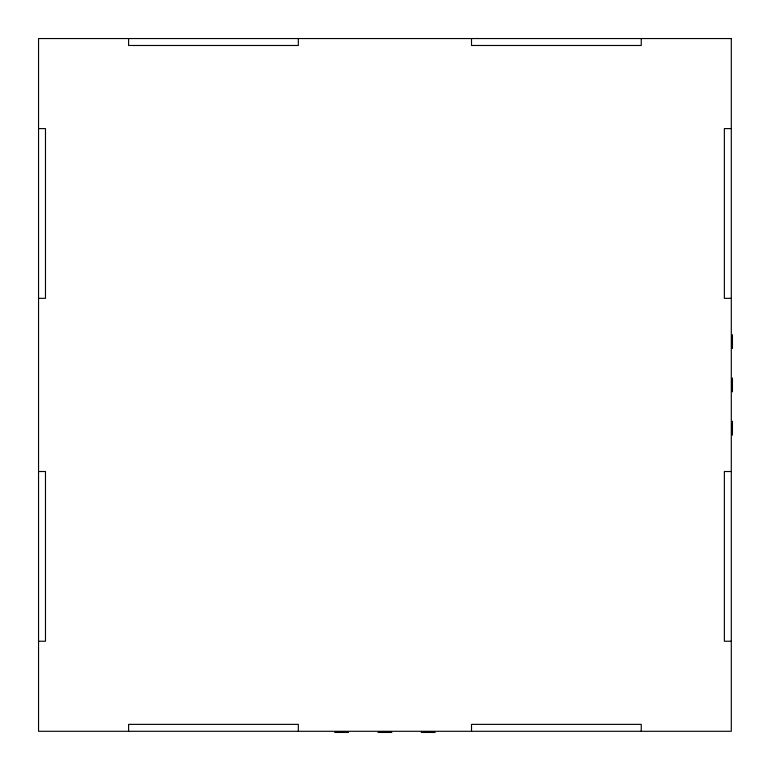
<?xml version="1.0" encoding="UTF-8"?>
<svg xmlns="http://www.w3.org/2000/svg" width="771" height="771" viewBox="0 0 771 771"><rect width="100%" height="100%" fill="white"/><g stroke="black" fill="none" stroke-linecap="round" stroke-linejoin="round"><path stroke-width="1.16" d="M38.55 128.603L45.479 128.603L45.479 298.329L38.55 298.329M731.293 128.603L724.364 128.603L724.364 298.329L731.293 298.329M38.55 471.515L45.479 471.515L45.479 641.241L38.55 641.241M731.293 471.515L724.364 471.515L724.364 641.241L731.293 641.241M334.701 732.45L348.55 732.45M377.992 732.45L391.851 732.45M421.294 732.45L435.143 732.45M732.45 334.701L732.45 348.55M732.45 377.992L732.45 391.851M732.45 421.294L732.45 435.143M641.241 38.55L641.241 45.479L471.515 45.479L471.515 38.55M641.241 731.293L641.241 724.364L471.515 724.364L471.515 731.293M298.329 38.55L298.329 45.479L128.603 45.479L128.603 38.55M298.329 731.293L298.329 724.364L128.603 724.364L128.603 731.293M731.293 38.55L38.55 38.55L38.55 731.293L731.293 731.293L731.293 38.55"/></g></svg>
